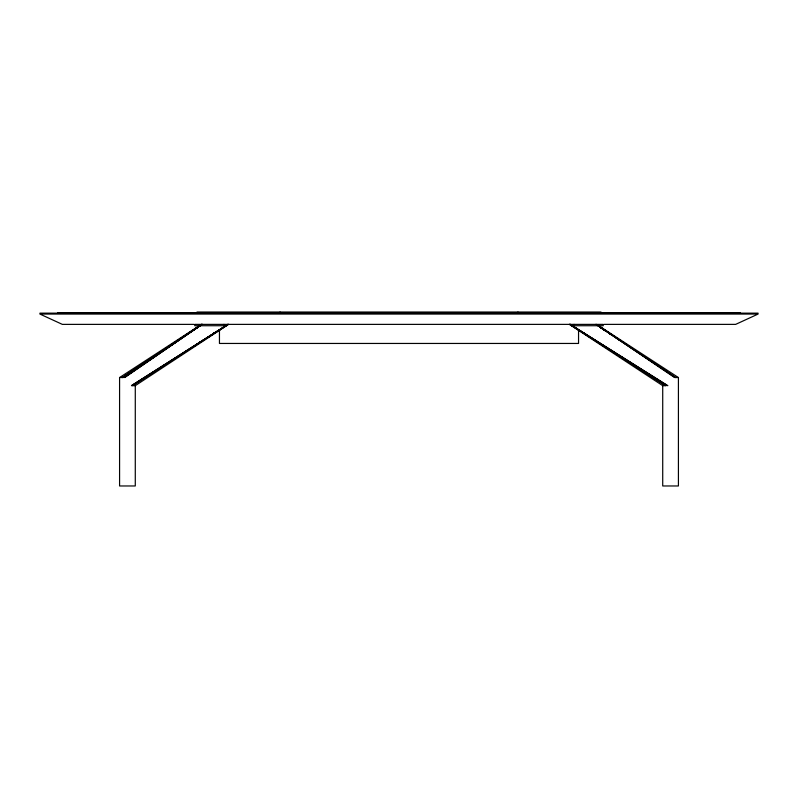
<?xml version="1.0" encoding="UTF-8"?>
<svg xmlns="http://www.w3.org/2000/svg" width="798" height="798" viewBox="0 0 798 798"><rect width="100%" height="100%" fill="white"/><g stroke="black" fill="none" stroke-linecap="round" stroke-linejoin="round"><path stroke-width="1.2" d="M124.737 377.544L202.113 324.377M202.014 324.377L124.059 377.544L201.914 324.377L122.762 377.544L119.58 377.544L119.58 485.972L135.281 485.972L135.281 385.663L228.587 324.377M122.762 377.544L199.67 325.754L122.154 377.544M119.58 377.544L199.271 325.724M132.707 385.663L228.108 324.377L131.461 385.663L227.909 324.377M193.944 346.362L198.094 343.699M200.168 342.362L203.291 340.367M206.403 338.362L219.889 329.704M228.009 324.377L132.099 385.663L135.281 385.663M199.929 342.362L203.131 340.367M206.193 338.362L209.395 336.367M212.458 334.372L219.839 329.704M199.739 342.362L202.892 340.367M212.348 334.372L216.547 331.699M57.725 312.706L740.275 312.706M39.9 313.155L758.1 313.155M193.854 324.377L62.344 324.377L39.9 314.053L758.1 314.053L735.656 324.377L604.146 324.377M569.413 324.377L662.719 385.663L662.719 485.972L678.42 485.972L678.42 377.544L675.238 377.544L596.086 324.377L675.846 377.544M662.719 385.663L665.901 385.663L569.802 324.377L665.293 385.663M570.191 324.377L667.876 385.663M570.091 324.377L667.198 385.663L569.991 324.377M583.717 333.035L585.812 334.372M581.453 331.699L585.622 334.372M588.754 336.367L591.887 338.362M595.009 340.367L598.141 342.362M598.729 325.724L678.42 377.544M621.073 340.946L599.378 326.442L605.502 330.591M623.138 342.332L625.213 343.709M630.38 347.16L632.445 348.546M607.557 331.968L611.657 334.731M614.729 336.806L618.839 339.569M595.986 324.377L674.599 377.544M599.278 326.472L605.473 330.671M608.565 332.766L611.657 334.871M616.824 338.362L618.879 339.768M600.096 327.17L605.223 330.671M600.186 327.17L605.303 330.671M608.375 332.766L611.458 334.871M599.956 327.17L605.054 330.671M600.994 312.706L600.994 312.028L197.006 312.028L197.006 312.706M578.55 330.332L578.55 343.449L219.45 343.449L219.45 330.332M574.061 324.377L574.061 325.724L603.238 325.724L603.238 324.377L194.762 324.377L194.762 325.724L223.939 325.724L223.939 324.377M517.952 312.028L517.952 312.706M280.048 312.028L280.048 312.706M201.814 324.377L123.401 377.544L201.914 324.377M216.428 331.629L213.295 333.604L216.517 331.629"/></g></svg>
